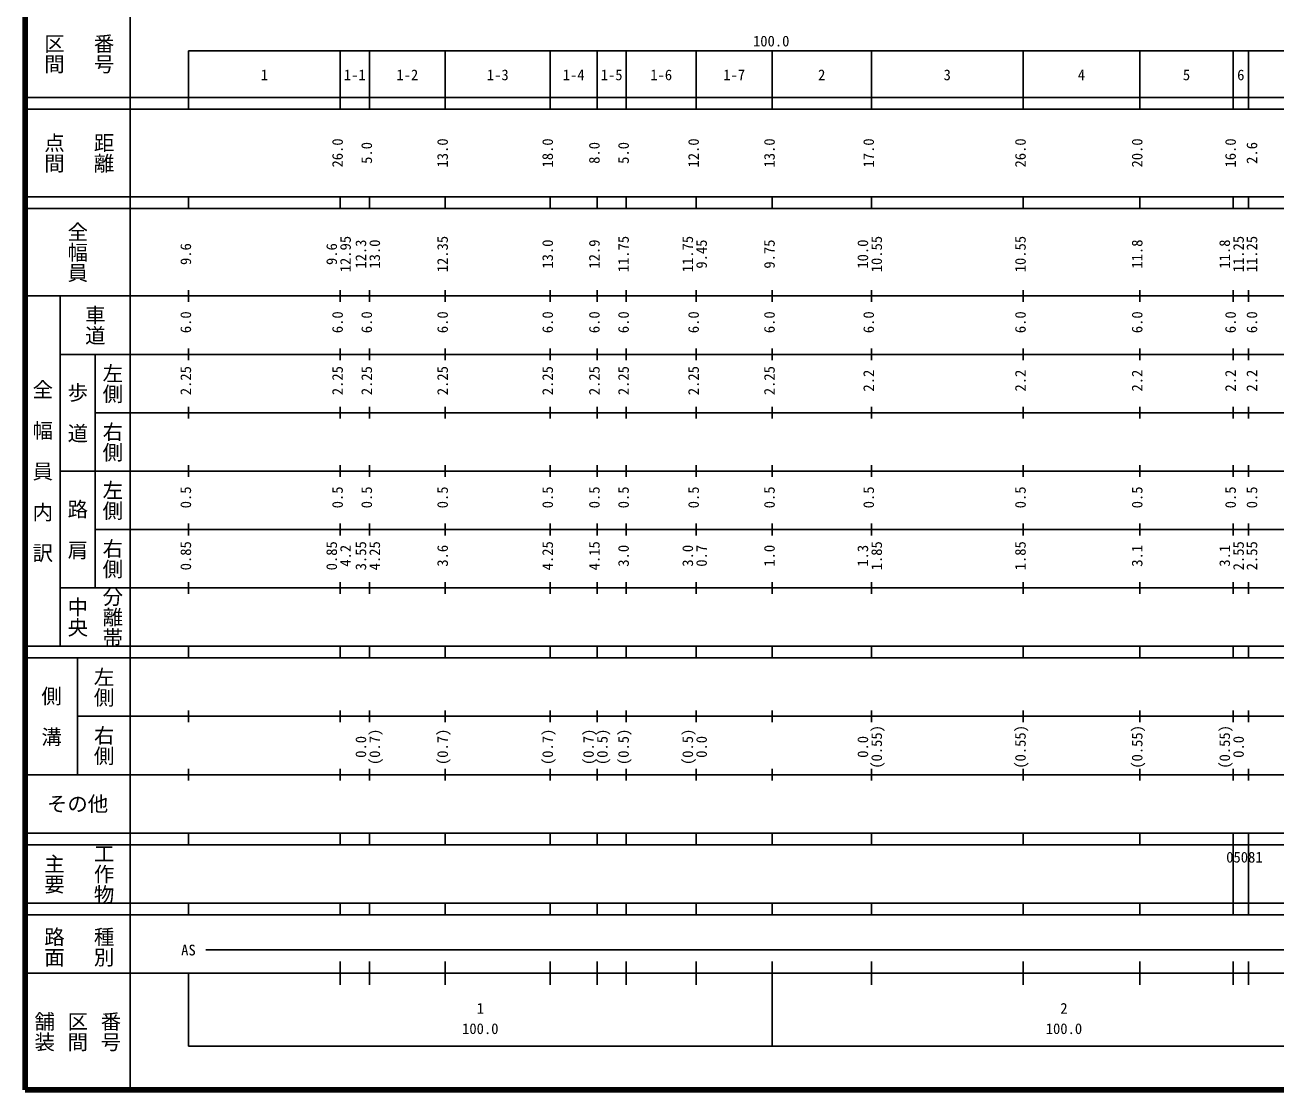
# Model space of a CAD drawing. Units: millimetres on the paper, enlarged 1000 times. Extents: x 40000 to 680000, y 20000 to 380000.
# Drawn here: x 40000 to 254328, y 20000 to 202409 of the extents above; entities that cross this region are included whole.
import ezdxf
from ezdxf.enums import TextEntityAlignment as Align

# ---------------------------------------------------------------- set-up
doc = ezdxf.new("R2010")
doc.units = ezdxf.units.MM
doc.header["$LTSCALE"] = 1000
doc.layers.add('M-TTL', color=2, linetype='Continuous', lineweight=140)
doc.layers.add('M-TTL-BAND', color=7, linetype='Continuous', lineweight=25)
doc.styles.add('@ＭＳ ゴシック', font='')
doc.styles.add('ＭＳ ゴシック', font='')
doc.styles.get('@ＭＳ ゴシック').set_extended_font_data('@MS Gothic')
doc.styles.get('ＭＳ ゴシック').set_extended_font_data('MS Gothic')

msp = doc.modelspace()

# ---------------------------------------------------------------- linework, layer by layer
at = {"layer": 'M-TTL'}
for p, q in [((40000, 380000), (40000, 20000)), ((40000, 20000), (680000, 20000))]:
    msp.add_line(p, q, dxfattribs=at)
at = {"layer": 'M-TTL-BAND'}
for p, q in [((58000, 370000), (58000, 20000)), ((68000, 198000), (579000, 198000)), ((68000, 198000), (68000, 188000)), ((94000, 188000), (94000, 198000)), ((99000, 188000), (99000, 198000)), ((112000, 188000), (112000, 198000)), ((130000, 188000), (130000, 198000)), ((138000, 188000), (138000, 198000)), ((143000, 188000), (143000, 198000)), ((155000, 188000), (155000, 198000)), ((168000, 188000), (168000, 198000)), ((185000, 188000), (185000, 198000)), ((211000, 188000), (211000, 198000)), ((231000, 188000), (231000, 198000)), ((247000, 188000), (247000, 198000)), ((249600, 188000), (249600, 198000)), ((40000, 190000), (579000, 190000)), ((40000, 188000), (579000, 188000)), ((40000, 173000), (579000, 173000)), ((68000, 171000), (68000, 173000)), ((94000, 171000), (94000, 173000)), ((99000, 171000), (99000, 173000)), ((112000, 171000), (112000, 173000)), ((130000, 171000), (130000, 173000)), ((138000, 171000), (138000, 173000)), ((143000, 171000), (143000, 173000)), ((155000, 171000), (155000, 173000)), ((168000, 171000), (168000, 173000)), ((185000, 171000), (185000, 173000)), ((211000, 171000), (211000, 173000)), ((231000, 171000), (231000, 173000)), ((247000, 171000), (247000, 173000)), ((249600, 171000), (249600, 173000)), ((40000, 171000), (579000, 171000)), ((68000, 155000), (68000, 157000)), ((94000, 155000), (94000, 157000)), ((99000, 155000), (99000, 157000)), ((112000, 155000), (112000, 157000)), ((130000, 155000), (130000, 157000)), ((138000, 155000), (138000, 157000)), ((143000, 155000), (143000, 157000)), ((155000, 155000), (155000, 157000)), ((168000, 155000), (168000, 157000)), ((185000, 155000), (185000, 157000)), ((211000, 155000), (211000, 157000)), ((231000, 155000), (231000, 157000)), ((247000, 155000), (247000, 157000)), ((249600, 155000), (249600, 157000)), ((40000, 156000), (579000, 156000)), ((46000, 96000), (46000, 156000)), ((46000, 146000), (579000, 146000)), ((52000, 146000), (52000, 106000)), ((68000, 145000), (68000, 147000)), ((94000, 145000), (94000, 147000)), ((99000, 145000), (99000, 147000)), ((112000, 145000), (112000, 147000)), ((130000, 145000), (130000, 147000)), ((138000, 145000), (138000, 147000)), ((143000, 145000), (143000, 147000)), ((155000, 145000), (155000, 147000)), ((168000, 145000), (168000, 147000)), ((185000, 145000), (185000, 147000)), ((211000, 145000), (211000, 147000)), ((231000, 145000), (231000, 147000)), ((247000, 145000), (247000, 147000)), ((249600, 145000), (249600, 147000)), ((52000, 136000), (579000, 136000)), ((68000, 135000), (68000, 137000)), ((94000, 135000), (94000, 137000)), ((99000, 135000), (99000, 137000)), ((112000, 135000), (112000, 137000)), ((130000, 135000), (130000, 137000)), ((138000, 135000), (138000, 137000)), ((143000, 135000), (143000, 137000)), ((155000, 135000), (155000, 137000)), ((168000, 135000), (168000, 137000)), ((185000, 135000), (185000, 137000)), ((211000, 135000), (211000, 137000)), ((231000, 135000), (231000, 137000)), ((247000, 135000), (247000, 137000)), ((249600, 135000), (249600, 137000)), ((68000, 125000), (68000, 127000)), ((94000, 125000), (94000, 127000)), ((99000, 125000), (99000, 127000)), ((112000, 125000), (112000, 127000)), ((130000, 125000), (130000, 127000)), ((138000, 125000), (138000, 127000)), ((143000, 125000), (143000, 127000)), ((155000, 125000), (155000, 127000)), ((168000, 125000), (168000, 127000)), ((185000, 125000), (185000, 127000)), ((211000, 125000), (211000, 127000)), ((231000, 125000), (231000, 127000)), ((247000, 125000), (247000, 127000)), ((249600, 125000), (249600, 127000)), ((46000, 126000), (579000, 126000)), ((52000, 116000), (579000, 116000)), ((68000, 115000), (68000, 117000)), ((94000, 115000), (94000, 117000)), ((99000, 115000), (99000, 117000)), ((112000, 115000), (112000, 117000)), ((130000, 115000), (130000, 117000)), ((138000, 115000), (138000, 117000)), ((143000, 115000), (143000, 117000)), ((155000, 115000), (155000, 117000)), ((168000, 115000), (168000, 117000)), ((185000, 115000), (185000, 117000)), ((211000, 115000), (211000, 117000)), ((231000, 115000), (231000, 117000)), ((247000, 115000), (247000, 117000)), ((249600, 115000), (249600, 117000)), ((46000, 106000), (579000, 106000)), ((68000, 105000), (68000, 107000)), ((94000, 105000), (94000, 107000)), ((99000, 105000), (99000, 107000)), ((112000, 105000), (112000, 107000)), ((130000, 105000), (130000, 107000)), ((138000, 105000), (138000, 107000)), ((143000, 105000), (143000, 107000)), ((155000, 105000), (155000, 107000)), ((168000, 105000), (168000, 107000)), ((185000, 105000), (185000, 107000)), ((211000, 105000), (211000, 107000)), ((231000, 105000), (231000, 107000)), ((247000, 105000), (247000, 107000)), ((249600, 105000), (249600, 107000)), ((40000, 96000), (579000, 96000)), ((68000, 94000), (68000, 96000)), ((94000, 94000), (94000, 96000)), ((99000, 94000), (99000, 96000)), ((112000, 94000), (112000, 96000)), ((130000, 94000), (130000, 96000)), ((138000, 94000), (138000, 96000)), ((143000, 94000), (143000, 96000)), ((155000, 94000), (155000, 96000)), ((168000, 94000), (168000, 96000)), ((185000, 94000), (185000, 96000)), ((211000, 94000), (211000, 96000)), ((231000, 94000), (231000, 96000)), ((247000, 94000), (247000, 96000)), ((249600, 94000), (249600, 96000)), ((40000, 94000), (579000, 94000)), ((49000, 94000), (49000, 74000)), ((49000, 84000), (579000, 84000)), ((68000, 83000), (68000, 85000)), ((94000, 83000), (94000, 85000)), ((99000, 83000), (99000, 85000)), ((112000, 83000), (112000, 85000)), ((130000, 83000), (130000, 85000)), ((138000, 83000), (138000, 85000)), ((143000, 83000), (143000, 85000)), ((155000, 83000), (155000, 85000)), ((168000, 83000), (168000, 85000)), ((185000, 83000), (185000, 85000)), ((211000, 83000), (211000, 85000)), ((231000, 83000), (231000, 85000)), ((247000, 83000), (247000, 85000)), ((249600, 83000), (249600, 85000)), ((40000, 74000), (579000, 74000)), ((68000, 73000), (68000, 75000)), ((94000, 73000), (94000, 75000)), ((99000, 73000), (99000, 75000)), ((112000, 73000), (112000, 75000)), ((130000, 73000), (130000, 75000)), ((138000, 73000), (138000, 75000)), ((143000, 73000), (143000, 75000)), ((155000, 73000), (155000, 75000)), ((168000, 73000), (168000, 75000)), ((185000, 73000), (185000, 75000)), ((211000, 73000), (211000, 75000)), ((231000, 73000), (231000, 75000)), ((247000, 73000), (247000, 75000)), ((249600, 73000), (249600, 75000)), ((40000, 64000), (579000, 64000)), ((68000, 62000), (68000, 64000)), ((94000, 62000), (94000, 64000)), ((99000, 62000), (99000, 64000)), ((112000, 62000), (112000, 64000)), ((130000, 62000), (130000, 64000)), ((138000, 62000), (138000, 64000)), ((143000, 62000), (143000, 64000)), ((155000, 62000), (155000, 64000)), ((168000, 62000), (168000, 64000)), ((185000, 62000), (185000, 64000)), ((211000, 62000), (211000, 64000)), ((231000, 62000), (231000, 64000)), ((247000, 62000), (247000, 64000)), ((249600, 62000), (249600, 64000)), ((40000, 62000), (579000, 62000)), ((247000, 52000), (247000, 62000)), ((249600, 52000), (249600, 62000)), ((40000, 52000), (579000, 52000)), ((68000, 50000), (68000, 52000)), ((94000, 50000), (94000, 52000)), ((99000, 50000), (99000, 52000)), ((112000, 50000), (112000, 52000)), ((130000, 50000), (130000, 52000)), ((138000, 50000), (138000, 52000)), ((143000, 50000), (143000, 52000)), ((155000, 50000), (155000, 52000)), ((168000, 50000), (168000, 52000)), ((185000, 50000), (185000, 52000)), ((211000, 50000), (211000, 52000)), ((231000, 50000), (231000, 52000)), ((247000, 50000), (247000, 52000)), ((249600, 50000), (249600, 52000)), ((40000, 50000), (579000, 50000)), ((71000, 44000), (565000, 44000)), ((94000, 38000), (94000, 42000)), ((99000, 38000), (99000, 42000)), ((112000, 38000), (112000, 42000)), ((130000, 38000), (130000, 42000)), ((138000, 38000), (138000, 42000)), ((143000, 38000), (143000, 42000)), ((155000, 38000), (155000, 42000)), ((168000, 27500), (168000, 42000)), ((185000, 38000), (185000, 42000)), ((211000, 38000), (211000, 42000)), ((231000, 38000), (231000, 42000)), ((247000, 38000), (247000, 42000)), ((249600, 38000), (249600, 42000)), ((40000, 40000), (579000, 40000)), ((68000, 40000), (68000, 27500)), ((68000, 27500), (579000, 27500))]:
    msp.add_line(p, q, dxfattribs=at)

# ---------------------------------------------------------------- texts
at = {"layer": 'M-TTL-BAND', "style": '@ＭＳ ゴシック'}
for s, p in [('区間', (45000, 197500)), ('番号', (53500, 197500)), ('点間', (45000, 180500)), ('距離', (53500, 180500)), ('全幅員', (49000, 163500)), ('車道', (52000, 151000)), ('左側', (55000, 141000)), ('全\u3000幅\u3000員\u3000内\u3000訳', (43000, 126000)), ('歩\u3000道', (49000, 136000)), ('右側', (55000, 131000)), ('左側', (55000, 121000)), ('路\u3000肩', (49000, 116000)), ('右側', (55000, 111000)), ('分離帯', (55000, 101000)), ('中央', (49000, 101000)), ('左側', (53500, 89000)), ('側\u3000溝', (44500, 84000)), ('右側', (53500, 79000)), ('主要', (45000, 57000)), ('工作物', (53500, 57000)), ('路面', (45000, 44500)), ('種別', (53500, 44500)), ('舗装', (43333, 30000)), ('区間', (49000, 30000)), ('番号', (54667, 30000))]:
    msp.add_text(s, height=2566, rotation=270, dxfattribs=at).set_placement(p, align=Align.MIDDLE_CENTER)
at = {"layer": 'M-TTL-BAND', "style": 'ＭＳ ゴシック'}
for s, p in [('100.0', (167844, 198195)), ('1', (81000, 192405)), ('1-1', (96500, 192405)), ('1-2', (105500, 192405)), ('1-3', (121000, 192405)), ('1-4', (134000, 192405)), ('1-5', (140500, 192405)), ('1-6', (149000, 192405)), ('1-7', (161500, 192405)), ('2', (176500, 192405)), ('3', (198000, 192405)), ('4', (221000, 192405)), ('5', (239000, 192405)), ('6', (248300, 192405)), ('AS', (68000, 42500)), ('1', (118000, 32523)), ('2', (218000, 32523)), ('100.0', (118000, 29033)), ('100.0', (218000, 29033))]:
    msp.add_text(s, height=1833, dxfattribs=at).set_placement(p, align=Align.BOTTOM_CENTER)
for s, p in [('26.0', (95000, 180500)), ('5.0', (100000, 180500)), ('13.0', (113000, 180500)), ('18.0', (131000, 180500)), ('8.0', (139000, 180500)), ('5.0', (144000, 180500)), ('12.0', (156000, 180500)), ('13.0', (169000, 180500)), ('17.0', (186000, 180500)), ('26.0', (212000, 180500)), ('20.0', (232000, 180500)), ('16.0', (248000, 180500)), ('2.6', (251663, 180500)), ('12.95', (96370, 163174)), ('12.3', (99000, 163174)), ('13.0', (101370, 163174)), ('12.35', (113000, 163174)), ('13.0', (131000, 163174)), ('12.9', (139000, 163174)), ('11.75', (144000, 163174)), ('11.75', (155000, 163174)), ('9.45', (157370, 163174)), ('9.75', (169000, 163174)), ('10.0', (185000, 163174)), ('10.55', (187370, 163174)), ('10.55', (212000, 163174)), ('11.8', (232000, 163174)), ('11.8', (247000, 163174)), ('11.25', (249370, 163174)), ('11.25', (251663, 163174)), ('9.6', (69000, 163174)), ('9.6', (94000, 163174)), ('6.0', (69000, 151500)), ('6.0', (95000, 151500)), ('6.0', (100000, 151500)), ('6.0', (113000, 151500)), ('6.0', (131000, 151500)), ('6.0', (139000, 151500)), ('6.0', (144000, 151500)), ('6.0', (156000, 151500)), ('6.0', (169000, 151500)), ('6.0', (186000, 151500)), ('6.0', (212000, 151500)), ('6.0', (232000, 151500)), ('6.0', (248000, 151500)), ('6.0', (251663, 151500)), ('2.25', (69000, 141500)), ('2.25', (95000, 141500)), ('2.25', (100000, 141500)), ('2.25', (113000, 141500)), ('2.25', (131000, 141500)), ('2.25', (139000, 141500)), ('2.25', (144000, 141500)), ('2.25', (156000, 141500)), ('2.25', (169000, 141500)), ('2.2', (186000, 141500)), ('2.2', (212000, 141500)), ('2.2', (232000, 141500)), ('2.2', (248000, 141500)), ('2.2', (251663, 141500)), ('0.5', (69000, 121500)), ('0.5', (95000, 121500)), ('0.5', (100000, 121500)), ('0.5', (113000, 121500)), ('0.5', (131000, 121500)), ('0.5', (139000, 121500)), ('0.5', (144000, 121500)), ('0.5', (156000, 121500)), ('0.5', (169000, 121500)), ('0.5', (186000, 121500)), ('0.5', (212000, 121500)), ('0.5', (232000, 121500)), ('0.5', (248000, 121500)), ('0.5', (251663, 121500)), ('0.85', (69000, 111500)), ('0.85', (94000, 111500)), ('3.55', (99000, 111500)), ('4.25', (101370, 111500)), ('4.25', (131000, 111500)), ('4.15', (139000, 111500)), ('1.85', (187370, 111500)), ('1.85', (212000, 111500)), ('2.55', (249370, 111500)), ('2.55', (251663, 111500)), ('4.2', (96370, 111500)), ('3.6', (113000, 111500)), ('3.0', (144000, 111500)), ('3.0', (155000, 111500)), ('0.7', (157370, 111500)), ('1.0', (169000, 111500)), ('1.3', (185000, 111500)), ('3.1', (232000, 111500)), ('3.1', (247000, 111500)), ('(0.7)', (101370, 78764)), ('(0.7)', (113000, 78764)), ('(0.7)', (131000, 78764)), ('(0.7)', (138000, 78764)), ('(0.5)', (140370, 78764)), ('(0.5)', (144000, 78764)), ('(0.5)', (155000, 78764)), ('(0.55)', (187370, 78764)), ('(0.55)', (212000, 78764)), ('(0.55)', (232000, 78764)), ('(0.55)', (247000, 78764)), ('0.0', (99000, 78764)), ('0.0', (157370, 78764)), ('0.0', (185000, 78764)), ('0.0', (249370, 78764))]:
    msp.add_text(s, height=1833, rotation=90, dxfattribs=at).set_placement(p, align=Align.BOTTOM_CENTER)
msp.add_text('その他', height=2566, dxfattribs=at).set_placement((49000, 69000), align=Align.MIDDLE_CENTER)
msp.add_text('05081', height=1833, dxfattribs=at).set_placement((245800, 58405), align=Align.BOTTOM_LEFT)

doc.saveas('drawing.dxf')
